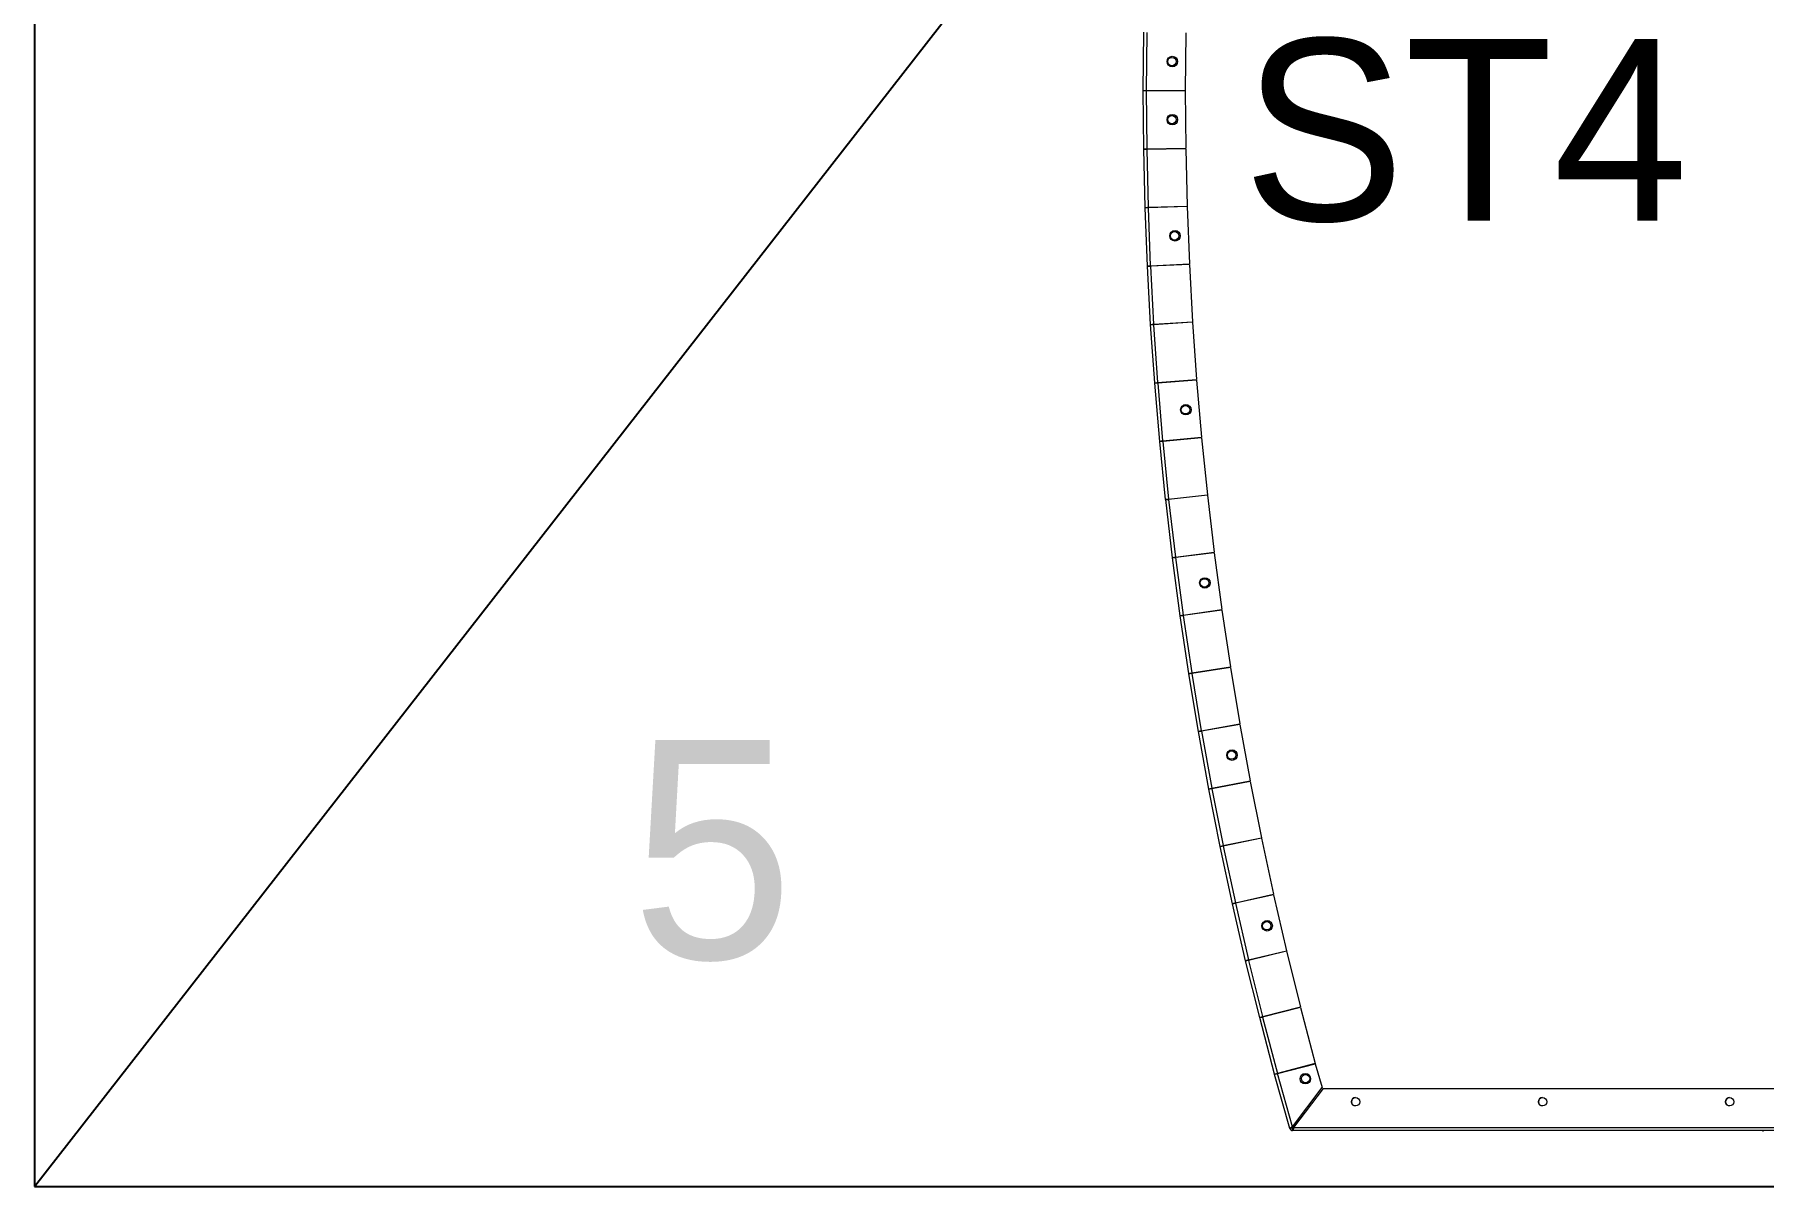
# Model space of a CAD drawing. Header units: millimetres. Extents: x 13502 to 23536, y 11874 to 14203.
# Drawn here: x 21904 to 21986.2, y 12869.1 to 12923.9 of the extents above; entities that cross this region are included whole.
import ezdxf

# ---------------------------------------------------------------- set-up
doc = ezdxf.new("R2010")
doc.units = ezdxf.units.MM
doc.layers.add('SU', color=152, linetype='Continuous')
doc.styles.add('TAKSİM', font='GOTHIC.TTF', dxfattribs={"height": 20})

# ---------------------------------------------------------------- blocks, each defined once
blk = doc.blocks.new('A$C75AA7FFD')
at = {"color": 1, "linetype": 'Continuous', "lineweight": 0}
for p, q in [((0, 51.547), (0.022, 54.33)), ((0.162, 54.316), (0.14, 51.558)), ((2.021, 54.287), (2, 51.558)), ((0, 51.547), (0.12, 51.546)), ((0, 51.545), (0.12, 51.546)), ((0.022, 48.762), (0, 51.545)), ((0.12, 51.546), (0.12, 51.546)), ((0.14, 51.558), (2, 51.558)), ((0.14, 51.533), (0.162, 48.776)), ((2, 51.533), (0.14, 51.533)), ((0.212, 51.533), (0.212, 51.558)), ((0.239, 51.558), (0.239, 51.533)), ((2, 51.533), (2.021, 48.805)), ((0.022, 48.762), (0.142, 48.763)), ((0.022, 48.76), (0.142, 48.763)), ((0.087, 45.978), (0.022, 48.76)), ((0.142, 48.763), (0.142, 48.763)), ((0.162, 48.776), (2.021, 48.805)), ((2.022, 48.78), (0.162, 48.751)), ((0.162, 48.751), (0.227, 45.994)), ((0.236, 48.752), (0.236, 48.777)), ((0.261, 48.777), (0.261, 48.752)), ((2.022, 48.78), (2.086, 46.052)), ((0.087, 45.976), (0.207, 45.981)), ((0.087, 45.978), (0.207, 45.981)), ((0.196, 43.195), (0.087, 45.976)), ((0.227, 45.994), (2.086, 46.052)), ((2.087, 46.027), (0.227, 45.969)), ((0.227, 45.969), (0.335, 43.213)), ((0.304, 45.971), (0.303, 45.996)), ((0.326, 45.997), (0.327, 45.972)), ((2.087, 46.027), (2.193, 43.3)), ((0.196, 43.193), (0.316, 43.2)), ((0.196, 43.195), (0.316, 43.2)), ((0.348, 40.415), (0.196, 43.193)), ((0.335, 43.213), (2.193, 43.3)), ((2.194, 43.275), (0.336, 43.188)), ((0.336, 43.188), (0.487, 40.435)), ((0.415, 43.192), (0.413, 43.217)), ((0.435, 43.218), (0.436, 43.193)), ((2.194, 43.275), (2.343, 40.551)), ((0.348, 40.413), (0.468, 40.421)), ((0.348, 40.415), (0.468, 40.421)), ((0.543, 37.637), (0.348, 40.413)), ((0.487, 40.435), (2.343, 40.551)), ((2.345, 40.526), (0.488, 40.41)), ((0.488, 40.41), (0.682, 37.659)), ((0.568, 40.415), (0.567, 40.44)), ((0.587, 40.441), (0.589, 40.416)), ((2.345, 40.526), (2.537, 37.804)), ((0.543, 37.637), (0.663, 37.645)), ((0.544, 37.635), (0.663, 37.645)), ((0.782, 34.862), (0.544, 37.635)), ((0.682, 37.659), (2.537, 37.804)), ((2.538, 37.779), (0.684, 37.634)), ((0.684, 37.634), (0.921, 34.887)), ((0.765, 37.64), (0.763, 37.665)), ((0.784, 37.667), (0.786, 37.642)), ((2.538, 37.779), (2.773, 35.061)), ((0.782, 34.862), (0.902, 34.872)), ((0.782, 34.86), (0.902, 34.872)), ((1.064, 32.092), (0.782, 34.86)), ((0.921, 34.887), (2.773, 35.061)), ((2.775, 35.036), (0.923, 34.862)), ((0.923, 34.862), (1.202, 32.118)), ((1.005, 34.869), (1.002, 34.894)), ((1.023, 34.896), (1.026, 34.871)), ((2.775, 35.036), (3.051, 32.321)), ((1.064, 32.092), (1.184, 32.104)), ((1.065, 32.089), (1.184, 32.103)), ((1.39, 29.326), (1.065, 32.089)), ((1.202, 32.118), (3.051, 32.321)), ((3.054, 32.296), (1.205, 32.093)), ((1.205, 32.093), (1.527, 29.355)), ((1.287, 32.102), (1.284, 32.127)), ((1.307, 32.13), (1.309, 32.105)), ((3.054, 32.296), (3.373, 29.586)), ((1.39, 29.324), (1.509, 29.34)), ((1.39, 29.326), (1.509, 29.34)), ((1.759, 26.566), (1.39, 29.324)), ((1.527, 29.355), (3.373, 29.586)), ((3.376, 29.562), (1.531, 29.33)), ((1.531, 29.33), (1.896, 26.596)), ((1.612, 29.34), (1.609, 29.365)), ((1.633, 29.368), (1.636, 29.343)), ((3.376, 29.562), (3.737, 26.857)), ((1.759, 26.563), (1.878, 26.581)), ((1.759, 26.566), (1.877, 26.581)), ((2.17, 23.811), (1.759, 26.563)), ((1.896, 26.596), (3.737, 26.857)), ((3.741, 26.832), (1.899, 26.572)), ((1.899, 26.572), (2.307, 23.844)), ((1.981, 26.583), (1.977, 26.608)), ((2.003, 26.612), (2.006, 26.587)), ((3.741, 26.832), (4.144, 24.134)), ((2.307, 23.844), (4.144, 24.134)), ((4.148, 24.109), (2.311, 23.82)), ((2.391, 23.832), (2.387, 23.857)), ((2.416, 23.862), (2.42, 23.837)), ((4.148, 24.109), (4.594, 21.417)), ((2.17, 23.811), (2.289, 23.829)), ((2.171, 23.809), (2.289, 23.829)), ((2.625, 21.064), (2.171, 23.809)), ((2.311, 23.82), (2.761, 21.099)), ((2.761, 21.099), (4.594, 21.417)), ((4.598, 21.392), (2.765, 21.074)), ((4.598, 21.392), (5.085, 18.708)), ((2.625, 21.064), (2.743, 21.083)), ((2.625, 21.062), (2.743, 21.083)), ((3.122, 18.324), (2.625, 21.062)), ((2.765, 21.074), (3.258, 18.361)), ((2.845, 21.088), (2.84, 21.113)), ((2.872, 21.118), (2.877, 21.094)), ((3.122, 18.324), (3.24, 18.345)), ((3.123, 18.322), (3.24, 18.345)), ((3.663, 15.592), (3.123, 18.322)), ((3.258, 18.361), (5.085, 18.708)), ((5.09, 18.683), (3.263, 18.337)), ((3.263, 18.337), (3.797, 15.631)), ((3.34, 18.351), (3.336, 18.376)), ((3.372, 18.383), (3.376, 18.358)), ((5.09, 18.683), (5.619, 16.006)), ((3.797, 15.631), (5.619, 16.006)), ((5.624, 15.982), (3.803, 15.607)), ((3.878, 15.622), (3.873, 15.647)), ((3.914, 15.655), (3.919, 15.631)), ((5.624, 15.982), (6.195, 13.314)), ((3.663, 15.592), (3.78, 15.615)), ((3.663, 15.59), (3.78, 15.615)), ((4.245, 12.869), (3.663, 15.59)), ((3.803, 15.607), (4.38, 12.91)), ((4.38, 12.91), (6.195, 13.314)), ((6.201, 13.289), (4.385, 12.886)), ((6.201, 13.289), (6.814, 10.63)), ((4.245, 12.869), (4.363, 12.894)), ((4.246, 12.867), (4.363, 12.893)), ((4.871, 10.155), (4.246, 12.867)), ((4.385, 12.886), (5.004, 10.199)), ((4.459, 12.902), (4.453, 12.927)), ((4.499, 12.937), (4.504, 12.912)), ((4.871, 10.155), (4.988, 10.182)), ((4.871, 10.153), (4.988, 10.182)), ((5.538, 7.451), (4.871, 10.153)), ((5.004, 10.199), (6.814, 10.63)), ((6.819, 10.606), (5.01, 10.174)), ((5.01, 10.174), (5.671, 7.497)), ((5.081, 10.191), (5.075, 10.215)), ((5.126, 10.228), (5.132, 10.203)), ((6.819, 10.606), (7.473, 7.957)), ((5.538, 7.451), (5.655, 7.48)), ((5.539, 7.449), (5.655, 7.48)), ((6.248, 4.758), (5.539, 7.449)), ((5.671, 7.497), (7.473, 7.957)), ((7.48, 7.933), (5.677, 7.473)), ((5.677, 7.473), (6.383, 4.794)), ((5.745, 7.49), (5.739, 7.514)), ((5.796, 7.529), (5.802, 7.505)), ((7.48, 7.933), (8.182, 5.268)), ((8.182, 5.268), (6.383, 4.794)), ((6.386, 4.784), (8.185, 5.258)), ((8.185, 5.258), (8.504, 4.121)), ((6.249, 4.756), (6.248, 4.758)), ((6.249, 4.756), (6.364, 4.789)), ((6.251, 4.747), (6.249, 4.756)), ((6.367, 4.779), (6.251, 4.747)), ((6.971, 2.178), (6.251, 4.747)), ((6.367, 4.779), (6.364, 4.789)), ((7.093, 2.261), (6.386, 4.784)), ((7.093, 2.261), (8.504, 4.121)), ((8.563, 4.076), (7.153, 2.216)), ((8.563, 4.076), (36.86, 4.076)), ((6.971, 2.178), (7.087, 2.21)), ((7.093, 2.261), (7.102, 2.231)), ((7.152, 2.297), (7.102, 2.231)), ((7.106, 2.076), (7.106, 2.196)), ((37.86, 2.076), (7.106, 2.076)), ((7.122, 2.216), (7.192, 2.308)), ((7.122, 2.216), (7.153, 2.216)), ((7.149, 2.296), (7.141, 2.324)), ((7.219, 2.316), (7.149, 2.296)), ((7.153, 2.216), (37.86, 2.216)), ((7.196, 2.396), (7.222, 2.306))]:
    blk.add_line(p, q, dxfattribs=at)
at = {"color": 1, "linetype": 'Continuous', "lineweight": 0, "flags": 128}
for points in [[(0.022, 48.76), (0.022, 48.76), (0.022, 48.761), (0.022, 48.761), (0.022, 48.761), (0.022, 48.761), (0.022, 48.762), (0.022, 48.762), (0.022, 48.762)], [(0.207, 45.981), (0.207, 45.981), (0.207, 45.981), (0.207, 45.981), (0.207, 45.981), (0.207, 45.981), (0.207, 45.981), (0.207, 45.981), (0.207, 45.981)], [(0.468, 40.421), (0.468, 40.421), (0.468, 40.421), (0.468, 40.421), (0.468, 40.421), (0.468, 40.421), (0.468, 40.421), (0.468, 40.421), (0.468, 40.421)], [(0.544, 37.635), (0.543, 37.635), (0.543, 37.635), (0.543, 37.635), (0.543, 37.636), (0.543, 37.636), (0.543, 37.636), (0.543, 37.636), (0.543, 37.637)], [(0.663, 37.645), (0.663, 37.645), (0.663, 37.645), (0.663, 37.645), (0.663, 37.645), (0.663, 37.645), (0.663, 37.645), (0.663, 37.645), (0.663, 37.645)], [(2.289, 23.829), (2.289, 23.829), (2.289, 23.829), (2.289, 23.829), (2.289, 23.829), (2.289, 23.829), (2.289, 23.829), (2.289, 23.829), (2.289, 23.829)], [(2.743, 21.083), (2.743, 21.083), (2.743, 21.083), (2.743, 21.083), (2.743, 21.083), (2.743, 21.083), (2.743, 21.083), (2.743, 21.083), (2.743, 21.083)], [(3.663, 15.59), (3.663, 15.59), (3.663, 15.59), (3.663, 15.59), (3.663, 15.591), (3.663, 15.591), (3.663, 15.591), (3.663, 15.592), (3.663, 15.592)], [(4.363, 12.893), (4.363, 12.893), (4.363, 12.894), (4.363, 12.894), (4.363, 12.894), (4.363, 12.894), (4.363, 12.894), (4.363, 12.894), (4.363, 12.894)], [(4.988, 10.182), (4.988, 10.182), (4.988, 10.182), (4.988, 10.182), (4.988, 10.182), (4.988, 10.182), (4.988, 10.182), (4.988, 10.182), (4.988, 10.182)], [(6.248, 4.758), (6.251, 4.759), (6.258, 4.761), (6.271, 4.764), (6.288, 4.769), (6.308, 4.774), (6.332, 4.78), (6.357, 4.787), (6.383, 4.794)]]:
    blk.add_lwpolyline(points, dxfattribs=at)
at = {"color": 1, "linetype": 'Continuous', "lineweight": 0}
for centre, radius in [((1.381, 52.928), 0.25), ((1.361, 52.928), 0.2), ((1.381, 50.164), 0.25), ((1.361, 50.164), 0.2), ((1.51, 44.639), 0.25), ((1.49, 44.639), 0.2), ((2.028, 36.366), 0.25), ((2.008, 36.366), 0.2), ((2.932, 28.126), 0.25), ((2.912, 28.126), 0.2), ((4.222, 19.937), 0.25), ((4.202, 19.937), 0.2), ((5.893, 11.818), 0.25), ((5.873, 11.818), 0.2), ((7.712, 4.543), 0.25), ((7.721, 4.546), 0.2), ((10.1, 3.446), 0.2), ((19, 3.446), 0.2), ((27.9, 3.446), 0.2)]:
    blk.add_circle(centre, radius, dxfattribs=at)
for centre, radius, start, end in [((0.14, 51.546), 0.14, 179.55256, 180.44744), ((0.227, 45.981), 0.14, 181.34231, 182.23719), ((0.336, 43.201), 0.14, 182.23719, 183.13206), ((0.336, 43.201), 0.02, 182.23719, 183.13206), ((0.488, 40.422), 0.14, 183.13206, 184.02694), ((0.922, 34.874), 0.14, 184.92181, 185.81669), ((0.922, 34.874), 0.02, 184.92181, 185.81669), ((1.204, 32.106), 0.14, 185.81669, 186.71157), ((1.204, 32.106), 0.02, 185.81669, 186.71157), ((1.529, 29.342), 0.14, 186.71157, 187.60644), ((1.529, 29.342), 0.02, 186.71157, 187.60644), ((1.897, 26.584), 0.14, 187.60644, 188.50132), ((1.897, 26.584), 0.02, 187.60644, 188.50132), ((2.309, 23.832), 0.14, 188.50132, 189.39619), ((2.763, 21.087), 0.14, 189.39619, 190.29107), ((3.26, 18.349), 0.14, 190.29107, 191.18594), ((3.26, 18.349), 0.02, 190.29107, 191.18594), ((3.8, 15.619), 0.02, 191.18594, 192.08082), ((4.382, 12.898), 0.14, 192.08082, 192.97569), ((5.007, 10.186), 0.14, 192.97569, 193.87057), ((5.674, 7.485), 0.14, 193.87057, 194.76544), ((5.674, 7.485), 0.02, 193.87057, 194.76544), ((6.383, 4.794), 0.02, 194.76544, 195.66032), ((10.101, 3.446), 0.2, 90, 269.85631), ((19.001, 3.446), 0.2, 90, 269.85732), ((27.901, 3.446), 0.2, 90, 269.85627), ((7.106, 2.216), 0.14, 195.66032, 270), ((7.106, 2.216), 0.02, 195.66032, 270), ((29.508, 2.194), 0.13, 245.10136, 270)]:
    blk.add_arc(centre, radius, start, end, dxfattribs=at)
for points, knots in [([(0, 51.547), (0.002, 51.548), (0.006, 51.55), (0.039, 51.553), (0.085, 51.556), (0.122, 51.557), (0.14, 51.558)], [0, 0, 0, 0, 0.249984, 0.499955, 0.749959, 1, 1, 1, 1]), ([(0.14, 51.533), (0.122, 51.534), (0.085, 51.536), (0.039, 51.539), (0.006, 51.542), (0.002, 51.544), (0, 51.545)], [0, 0, 0, 0, 0.250041, 0.500045, 0.750016, 1, 1, 1, 1]), ([(0.12, 51.546), (0.12, 51.547), (0.121, 51.549), (0.126, 51.552), (0.132, 51.555), (0.137, 51.557), (0.14, 51.558)], [0, 0, 0, 0, 0.249947, 0.499839, 0.750058, 1, 1, 1, 1]), ([(0.14, 51.533), (0.137, 51.534), (0.132, 51.536), (0.126, 51.539), (0.121, 51.543), (0.12, 51.545), (0.12, 51.546)], [0, 0, 0, 0, 0.2499422, 0.5001608, 0.7501189, 1, 1, 1, 1]), ([(0.022, 48.762), (0.024, 48.763), (0.028, 48.765), (0.06, 48.769), (0.107, 48.772), (0.143, 48.775), (0.162, 48.776)], [0, 0, 0, 0, 0.24998, 0.499989, 0.750001, 1, 1, 1, 1]), ([(0.162, 48.751), (0.144, 48.751), (0.107, 48.753), (0.061, 48.755), (0.028, 48.757), (0.024, 48.759), (0.022, 48.76)], [0, 0, 0, 0, 0.249992, 0.499991, 0.750011, 1, 1, 1, 1]), ([(0.142, 48.763), (0.142, 48.764), (0.143, 48.766), (0.147, 48.769), (0.154, 48.773), (0.159, 48.775), (0.162, 48.776)], [0, 0, 0, 0, 0.249944, 0.499951, 0.749977, 1, 1, 1, 1]), ([(0.162, 48.751), (0.159, 48.752), (0.154, 48.754), (0.147, 48.757), (0.143, 48.76), (0.142, 48.762), (0.142, 48.763)], [0, 0, 0, 0, 0.250022, 0.500031, 0.750002, 1, 1, 1, 1]), ([(0.087, 45.978), (0.089, 45.979), (0.093, 45.981), (0.125, 45.985), (0.172, 45.989), (0.208, 45.992), (0.227, 45.994)], [0, 0, 0, 0, 0.24998, 0.499981, 0.749992, 1, 1, 1, 1]), ([(0.227, 45.969), (0.209, 45.969), (0.172, 45.97), (0.126, 45.971), (0.093, 45.973), (0.089, 45.975), (0.087, 45.976)], [0, 0, 0, 0, 0.250004, 0.5, 0.750002, 1, 1, 1, 1]), ([(0.207, 45.981), (0.207, 45.982), (0.208, 45.984), (0.212, 45.987), (0.219, 45.991), (0.224, 45.993), (0.227, 45.994)], [0, 0, 0, 0, 0.250006, 0.499831, 0.74991, 1, 1, 1, 1]), ([(0.227, 45.969), (0.225, 45.97), (0.219, 45.972), (0.213, 45.975), (0.208, 45.978), (0.207, 45.98), (0.207, 45.981)], [0, 0, 0, 0, 0.249759, 0.500143, 0.749954, 1, 1, 1, 1]), ([(0.196, 43.195), (0.198, 43.197), (0.202, 43.199), (0.234, 43.203), (0.28, 43.208), (0.317, 43.212), (0.335, 43.213)], [0, 0, 0, 0, 0.249978, 0.499981, 0.749984, 1, 1, 1, 1]), ([(0.336, 43.188), (0.318, 43.188), (0.281, 43.188), (0.235, 43.189), (0.202, 43.19), (0.198, 43.192), (0.196, 43.193)], [0, 0, 0, 0, 0.250007, 0.500027, 0.750014, 1, 1, 1, 1]), ([(0.316, 43.2), (0.316, 43.201), (0.316, 43.203), (0.321, 43.207), (0.327, 43.21), (0.332, 43.212), (0.335, 43.213)], [0, 0, 0, 0, 0.249946, 0.499965, 0.749794, 1, 1, 1, 1]), ([(0.336, 43.188), (0.334, 43.189), (0.328, 43.191), (0.321, 43.194), (0.317, 43.197), (0.316, 43.199), (0.316, 43.2)], [0, 0, 0, 0, 0.2501895, 0.5000136, 0.7500427, 1, 1, 1, 1]), ([(0.348, 40.415), (0.35, 40.416), (0.354, 40.418), (0.386, 40.423), (0.432, 40.429), (0.469, 40.433), (0.487, 40.435)], [0, 0, 0, 0, 0.249986, 0.499998, 0.750007, 1, 1, 1, 1]), ([(0.488, 40.41), (0.47, 40.41), (0.433, 40.409), (0.387, 40.409), (0.354, 40.41), (0.35, 40.412), (0.348, 40.413)], [0, 0, 0, 0, 0.25002, 0.500021, 0.750019, 1, 1, 1, 1]), ([(0.468, 40.421), (0.468, 40.422), (0.468, 40.424), (0.473, 40.428), (0.479, 40.431), (0.484, 40.434), (0.487, 40.435)], [0, 0, 0, 0, 0.249992, 0.499905, 0.749901, 1, 1, 1, 1]), ([(0.488, 40.41), (0.486, 40.411), (0.48, 40.412), (0.474, 40.415), (0.469, 40.418), (0.468, 40.42), (0.468, 40.421)], [0, 0, 0, 0, 0.2500888, 0.5000851, 0.7499868, 1, 1, 1, 1]), ([(0.543, 37.637), (0.545, 37.638), (0.549, 37.64), (0.581, 37.646), (0.627, 37.652), (0.664, 37.657), (0.682, 37.659)], [0, 0, 0, 0, 0.249986, 0.499983, 0.749981, 1, 1, 1, 1]), ([(0.684, 37.634), (0.666, 37.634), (0.629, 37.632), (0.583, 37.632), (0.55, 37.632), (0.546, 37.634), (0.544, 37.635)], [0, 0, 0, 0, 0.24999, 0.500017, 0.750017, 1, 1, 1, 1]), ([(0.663, 37.645), (0.663, 37.646), (0.664, 37.648), (0.668, 37.652), (0.674, 37.655), (0.68, 37.658), (0.682, 37.659)], [0, 0, 0, 0, 0.250002, 0.500032, 0.749922, 1, 1, 1, 1]), ([(0.684, 37.634), (0.681, 37.635), (0.676, 37.637), (0.669, 37.639), (0.664, 37.642), (0.663, 37.644), (0.663, 37.645)], [0, 0, 0, 0, 0.249936, 0.50004, 0.749976, 1, 1, 1, 1]), ([(0.782, 34.862), (0.784, 34.863), (0.788, 34.866), (0.82, 34.872), (0.866, 34.879), (0.902, 34.884), (0.921, 34.887)], [0, 0, 0, 0, 0.249984, 0.499983, 0.750011, 1, 1, 1, 1]), ([(0.923, 34.862), (0.905, 34.861), (0.868, 34.859), (0.822, 34.858), (0.789, 34.858), (0.785, 34.859), (0.782, 34.86)], [0, 0, 0, 0, 0.249969, 0.499981, 0.750007, 1, 1, 1, 1]), ([(0.902, 34.872), (0.902, 34.874), (0.902, 34.876), (0.907, 34.879), (0.913, 34.883), (0.918, 34.885), (0.921, 34.887)], [0, 0, 0, 0, 0.250008, 0.499926, 0.750047, 1, 1, 1, 1]), ([(0.923, 34.862), (0.92, 34.863), (0.915, 34.864), (0.908, 34.866), (0.903, 34.869), (0.902, 34.871), (0.902, 34.872)], [0, 0, 0, 0, 0.249933, 0.499998, 0.75003, 1, 1, 1, 1]), ([(1.064, 32.092), (1.066, 32.093), (1.07, 32.095), (1.102, 32.102), (1.148, 32.11), (1.184, 32.115), (1.202, 32.118)], [0, 0, 0, 0, 0.249984, 0.499973, 0.749981, 1, 1, 1, 1]), ([(1.205, 32.093), (1.187, 32.092), (1.15, 32.09), (1.104, 32.088), (1.071, 32.087), (1.067, 32.089), (1.065, 32.089)], [0, 0, 0, 0, 0.2500041, 0.499993, 0.7499997, 1, 1, 1, 1]), ([(1.184, 32.104), (1.184, 32.105), (1.184, 32.107), (1.189, 32.111), (1.195, 32.114), (1.2, 32.117), (1.202, 32.118)], [0, 0, 0, 0, 0.249915, 0.499758, 0.749793, 1, 1, 1, 1]), ([(1.205, 32.093), (1.202, 32.094), (1.197, 32.096), (1.19, 32.098), (1.185, 32.1), (1.184, 32.102), (1.184, 32.103)], [0, 0, 0, 0, 0.249964, 0.500009, 0.749996, 1, 1, 1, 1]), ([(1.39, 29.326), (1.392, 29.327), (1.396, 29.33), (1.428, 29.337), (1.473, 29.345), (1.509, 29.351), (1.527, 29.355)], [0, 0, 0, 0, 0.249985, 0.499994, 0.749987, 1, 1, 1, 1]), ([(1.531, 29.33), (1.512, 29.328), (1.476, 29.326), (1.429, 29.323), (1.397, 29.321), (1.392, 29.323), (1.39, 29.324)], [0, 0, 0, 0, 0.249989, 0.499996, 0.750001, 1, 1, 1, 1]), ([(1.509, 29.34), (1.509, 29.341), (1.51, 29.343), (1.514, 29.347), (1.52, 29.351), (1.525, 29.353), (1.527, 29.355)], [0, 0, 0, 0, 0.250034, 0.499857, 0.749951, 1, 1, 1, 1]), ([(1.531, 29.33), (1.528, 29.331), (1.522, 29.332), (1.515, 29.334), (1.51, 29.337), (1.51, 29.339), (1.509, 29.34)], [0, 0, 0, 0, 0.250037, 0.500068, 0.749992, 1, 1, 1, 1]), ([(1.759, 26.566), (1.76, 26.567), (1.764, 26.569), (1.796, 26.577), (1.841, 26.586), (1.878, 26.593), (1.896, 26.596)], [0, 0, 0, 0, 0.249981, 0.499989, 0.750001, 1, 1, 1, 1]), ([(1.899, 26.572), (1.881, 26.57), (1.844, 26.567), (1.798, 26.563), (1.766, 26.561), (1.761, 26.563), (1.759, 26.563)], [0, 0, 0, 0, 0.25002, 0.50003, 0.750012, 1, 1, 1, 1]), ([(1.877, 26.581), (1.878, 26.582), (1.878, 26.585), (1.882, 26.588), (1.888, 26.592), (1.893, 26.595), (1.896, 26.596)], [0, 0, 0, 0, 0.24999, 0.499781, 0.749904, 1, 1, 1, 1]), ([(1.899, 26.572), (1.896, 26.572), (1.891, 26.574), (1.884, 26.576), (1.879, 26.578), (1.878, 26.58), (1.878, 26.581)], [0, 0, 0, 0, 0.250104, 0.500121, 0.749936, 1, 1, 1, 1]), ([(2.17, 23.811), (2.172, 23.813), (2.176, 23.815), (2.208, 23.823), (2.253, 23.833), (2.289, 23.841), (2.307, 23.844)], [0, 0, 0, 0, 0.249982, 0.499976, 0.750006, 1, 1, 1, 1]), ([(2.311, 23.82), (2.292, 23.818), (2.256, 23.814), (2.21, 23.809), (2.177, 23.807), (2.173, 23.808), (2.171, 23.809)], [0, 0, 0, 0, 0.250013, 0.500029, 0.750013, 1, 1, 1, 1]), ([(2.289, 23.829), (2.289, 23.83), (2.289, 23.832), (2.293, 23.836), (2.299, 23.84), (2.304, 23.843), (2.307, 23.844)], [0, 0, 0, 0, 0.249963, 0.499865, 0.749762, 1, 1, 1, 1]), ([(2.311, 23.82), (2.308, 23.82), (2.302, 23.821), (2.295, 23.823), (2.29, 23.826), (2.289, 23.828), (2.289, 23.829)], [0, 0, 0, 0, 0.249924, 0.500028, 0.750013, 1, 1, 1, 1]), ([(2.625, 21.064), (2.627, 21.065), (2.631, 21.068), (2.662, 21.076), (2.707, 21.087), (2.743, 21.095), (2.761, 21.099)], [0, 0, 0, 0, 0.249993, 0.499966, 0.75001, 1, 1, 1, 1]), ([(2.765, 21.074), (2.747, 21.072), (2.71, 21.068), (2.664, 21.062), (2.632, 21.06), (2.627, 21.061), (2.625, 21.062)], [0, 0, 0, 0, 0.250017, 0.5, 0.750013, 1, 1, 1, 1]), ([(2.743, 21.083), (2.743, 21.084), (2.744, 21.087), (2.748, 21.09), (2.754, 21.095), (2.758, 21.098), (2.761, 21.099)], [0, 0, 0, 0, 0.249981, 0.499898, 0.749908, 1, 1, 1, 1]), ([(2.765, 21.074), (2.762, 21.075), (2.757, 21.076), (2.75, 21.078), (2.745, 21.08), (2.744, 21.082), (2.743, 21.083)], [0, 0, 0, 0, 0.249863, 0.500138, 0.749953, 1, 1, 1, 1]), ([(3.122, 18.324), (3.124, 18.325), (3.128, 18.328), (3.159, 18.337), (3.204, 18.348), (3.24, 18.357), (3.258, 18.361)], [0, 0, 0, 0, 0.24999, 0.499991, 0.750002, 1, 1, 1, 1]), ([(3.263, 18.337), (3.244, 18.334), (3.208, 18.329), (3.162, 18.323), (3.13, 18.32), (3.125, 18.321), (3.123, 18.322)], [0, 0, 0, 0, 0.25001, 0.500032, 0.750017, 1, 1, 1, 1]), ([(3.24, 18.345), (3.241, 18.346), (3.241, 18.348), (3.245, 18.352), (3.251, 18.357), (3.255, 18.36), (3.258, 18.361)], [0, 0, 0, 0, 0.249939, 0.499857, 0.74994, 1, 1, 1, 1]), ([(3.263, 18.337), (3.26, 18.337), (3.254, 18.338), (3.247, 18.34), (3.242, 18.342), (3.241, 18.344), (3.24, 18.345)], [0, 0, 0, 0, 0.250108, 0.500192, 0.749947, 1, 1, 1, 1]), ([(3.663, 15.592), (3.664, 15.593), (3.668, 15.596), (3.699, 15.605), (3.744, 15.618), (3.78, 15.627), (3.797, 15.631)], [0, 0, 0, 0, 0.249991, 0.499977, 0.749996, 1, 1, 1, 1]), ([(3.78, 15.615), (3.78, 15.616), (3.781, 15.618), (3.784, 15.622), (3.79, 15.627), (3.795, 15.63), (3.797, 15.631)], [0, 0, 0, 0, 0.249959, 0.49991, 0.749957, 1, 1, 1, 1]), ([(3.803, 15.607), (3.784, 15.604), (3.748, 15.598), (3.702, 15.592), (3.67, 15.588), (3.665, 15.589), (3.663, 15.59)], [0, 0, 0, 0, 0.250024, 0.500009, 0.750001, 1, 1, 1, 1]), ([(3.803, 15.607), (3.8, 15.607), (3.794, 15.608), (3.787, 15.61), (3.782, 15.612), (3.781, 15.614), (3.78, 15.615)], [0, 0, 0, 0, 0.2501345, 0.500172, 0.7499969, 1, 1, 1, 1]), ([(4.245, 12.869), (4.247, 12.87), (4.251, 12.873), (4.282, 12.883), (4.326, 12.896), (4.362, 12.905), (4.38, 12.91)], [0, 0, 0, 0, 0.249987, 0.499974, 0.749992, 1, 1, 1, 1]), ([(4.385, 12.886), (4.367, 12.883), (4.331, 12.876), (4.285, 12.869), (4.253, 12.865), (4.248, 12.866), (4.246, 12.867)], [0, 0, 0, 0, 0.249982, 0.500005, 0.750014, 1, 1, 1, 1]), ([(4.363, 12.894), (4.363, 12.895), (4.363, 12.897), (4.367, 12.901), (4.373, 12.905), (4.377, 12.909), (4.38, 12.91)], [0, 0, 0, 0, 0.25003, 0.500009, 0.749993, 1, 1, 1, 1]), ([(4.385, 12.886), (4.382, 12.886), (4.377, 12.887), (4.37, 12.889), (4.364, 12.891), (4.363, 12.893), (4.363, 12.893)], [0, 0, 0, 0, 0.25019, 0.500175, 0.750041, 1, 1, 1, 1]), ([(4.871, 10.155), (4.872, 10.156), (4.876, 10.159), (4.907, 10.17), (4.951, 10.183), (4.987, 10.193), (5.004, 10.199)], [0, 0, 0, 0, 0.249997, 0.500004, 0.749977, 1, 1, 1, 1]), ([(5.01, 10.174), (4.992, 10.171), (4.956, 10.164), (4.91, 10.156), (4.878, 10.151), (4.873, 10.152), (4.871, 10.153)], [0, 0, 0, 0, 0.250001, 0.50002, 0.750008, 1, 1, 1, 1]), ([(4.988, 10.182), (4.988, 10.183), (4.988, 10.185), (4.992, 10.189), (4.997, 10.194), (5.002, 10.197), (5.004, 10.199)], [0, 0, 0, 0, 0.2499585, 0.4999785, 0.7499338, 1, 1, 1, 1]), ([(5.01, 10.174), (5.007, 10.175), (5.002, 10.175), (4.995, 10.177), (4.989, 10.179), (4.988, 10.181), (4.988, 10.182)], [0, 0, 0, 0, 0.2499663, 0.5002481, 0.7499762, 1, 1, 1, 1]), ([(5.538, 7.451), (5.54, 7.453), (5.544, 7.456), (5.574, 7.467), (5.618, 7.481), (5.654, 7.492), (5.671, 7.497)], [0, 0, 0, 0, 0.2499919, 0.5000032, 0.7500107, 1, 1, 1, 1]), ([(5.677, 7.473), (5.659, 7.469), (5.623, 7.462), (5.578, 7.453), (5.546, 7.448), (5.541, 7.449), (5.539, 7.449)], [0, 0, 0, 0, 0.250019, 0.500023, 0.750005, 1, 1, 1, 1]), ([(5.655, 7.48), (5.655, 7.481), (5.655, 7.483), (5.659, 7.487), (5.664, 7.492), (5.669, 7.495), (5.671, 7.497)], [0, 0, 0, 0, 0.250004, 0.499898, 0.750077, 1, 1, 1, 1]), ([(5.677, 7.473), (5.675, 7.473), (5.669, 7.474), (5.662, 7.475), (5.657, 7.477), (5.655, 7.479), (5.655, 7.48)], [0, 0, 0, 0, 0.250127, 0.500143, 0.749948, 1, 1, 1, 1]), ([(6.386, 4.784), (6.368, 4.779), (6.333, 4.769), (6.289, 4.757), (6.257, 4.748), (6.253, 4.747), (6.251, 4.747)], [0, 0, 0, 0, 0.249991, 0.500024, 0.75002, 1, 1, 1, 1]), ([(6.386, 4.784), (6.384, 4.783), (6.379, 4.782), (6.372, 4.78), (6.368, 4.779), (6.367, 4.779), (6.367, 4.779)], [0, 0, 0, 0, 0.250015, 0.500111, 0.750012, 1, 1, 1, 1]), ([(6.971, 2.178), (6.972, 2.182), (6.974, 2.191), (7.002, 2.211), (7.044, 2.235), (7.077, 2.252), (7.093, 2.261)], [0, 0, 0, 0, 0.249987, 0.499993, 0.749995, 1, 1, 1, 1]), ([(7.087, 2.21), (7.086, 2.214), (7.085, 2.222), (7.086, 2.235), (7.089, 2.248), (7.092, 2.257), (7.093, 2.261)], [0, 0, 0, 0, 0.250032, 0.499992, 0.750036, 1, 1, 1, 1]), ([(7.153, 2.216), (7.149, 2.198), (7.141, 2.161), (7.13, 2.115), (7.118, 2.082), (7.11, 2.078), (7.106, 2.076)], [0, 0, 0, 0, 0.250003, 0.50001, 0.7500098, 1, 1, 1, 1]), ([(7.153, 2.216), (7.149, 2.213), (7.141, 2.208), (7.13, 2.201), (7.118, 2.197), (7.11, 2.196), (7.106, 2.196)], [0, 0, 0, 0, 0.250005, 0.500025, 0.750003, 1, 1, 1, 1])]:
    blk.add_open_spline(points, degree=3, knots=knots, dxfattribs=at)

msp = doc.modelspace()

# ---------------------------------------------------------------- linework, layer by layer
msp.add_line((21903.974, 12869.106), (22089.932, 13107.401))
msp.add_lwpolyline([(21903.974, 12869.106), (22089.932, 12869.106), (22089.932, 13107.401), (21903.974, 13107.401)], close=True)

# ---------------------------------------------------------------- block references
msp.add_blockref('A$C75AA7FFD', (21956.73, 12869.686))

# ---------------------------------------------------------------- texts
at = {"style": 'TAKSİM'}
msp.add_text('5', height=10.4, dxfattribs=at).set_placement((21932.359, 12879.935))
at = {"layer": 'SU', "style": 'TAKSİM'}
msp.add_text('ST4', height=8.64, dxfattribs=at).set_placement((21961.463, 12915.051))

doc.saveas('drawing.dxf')
